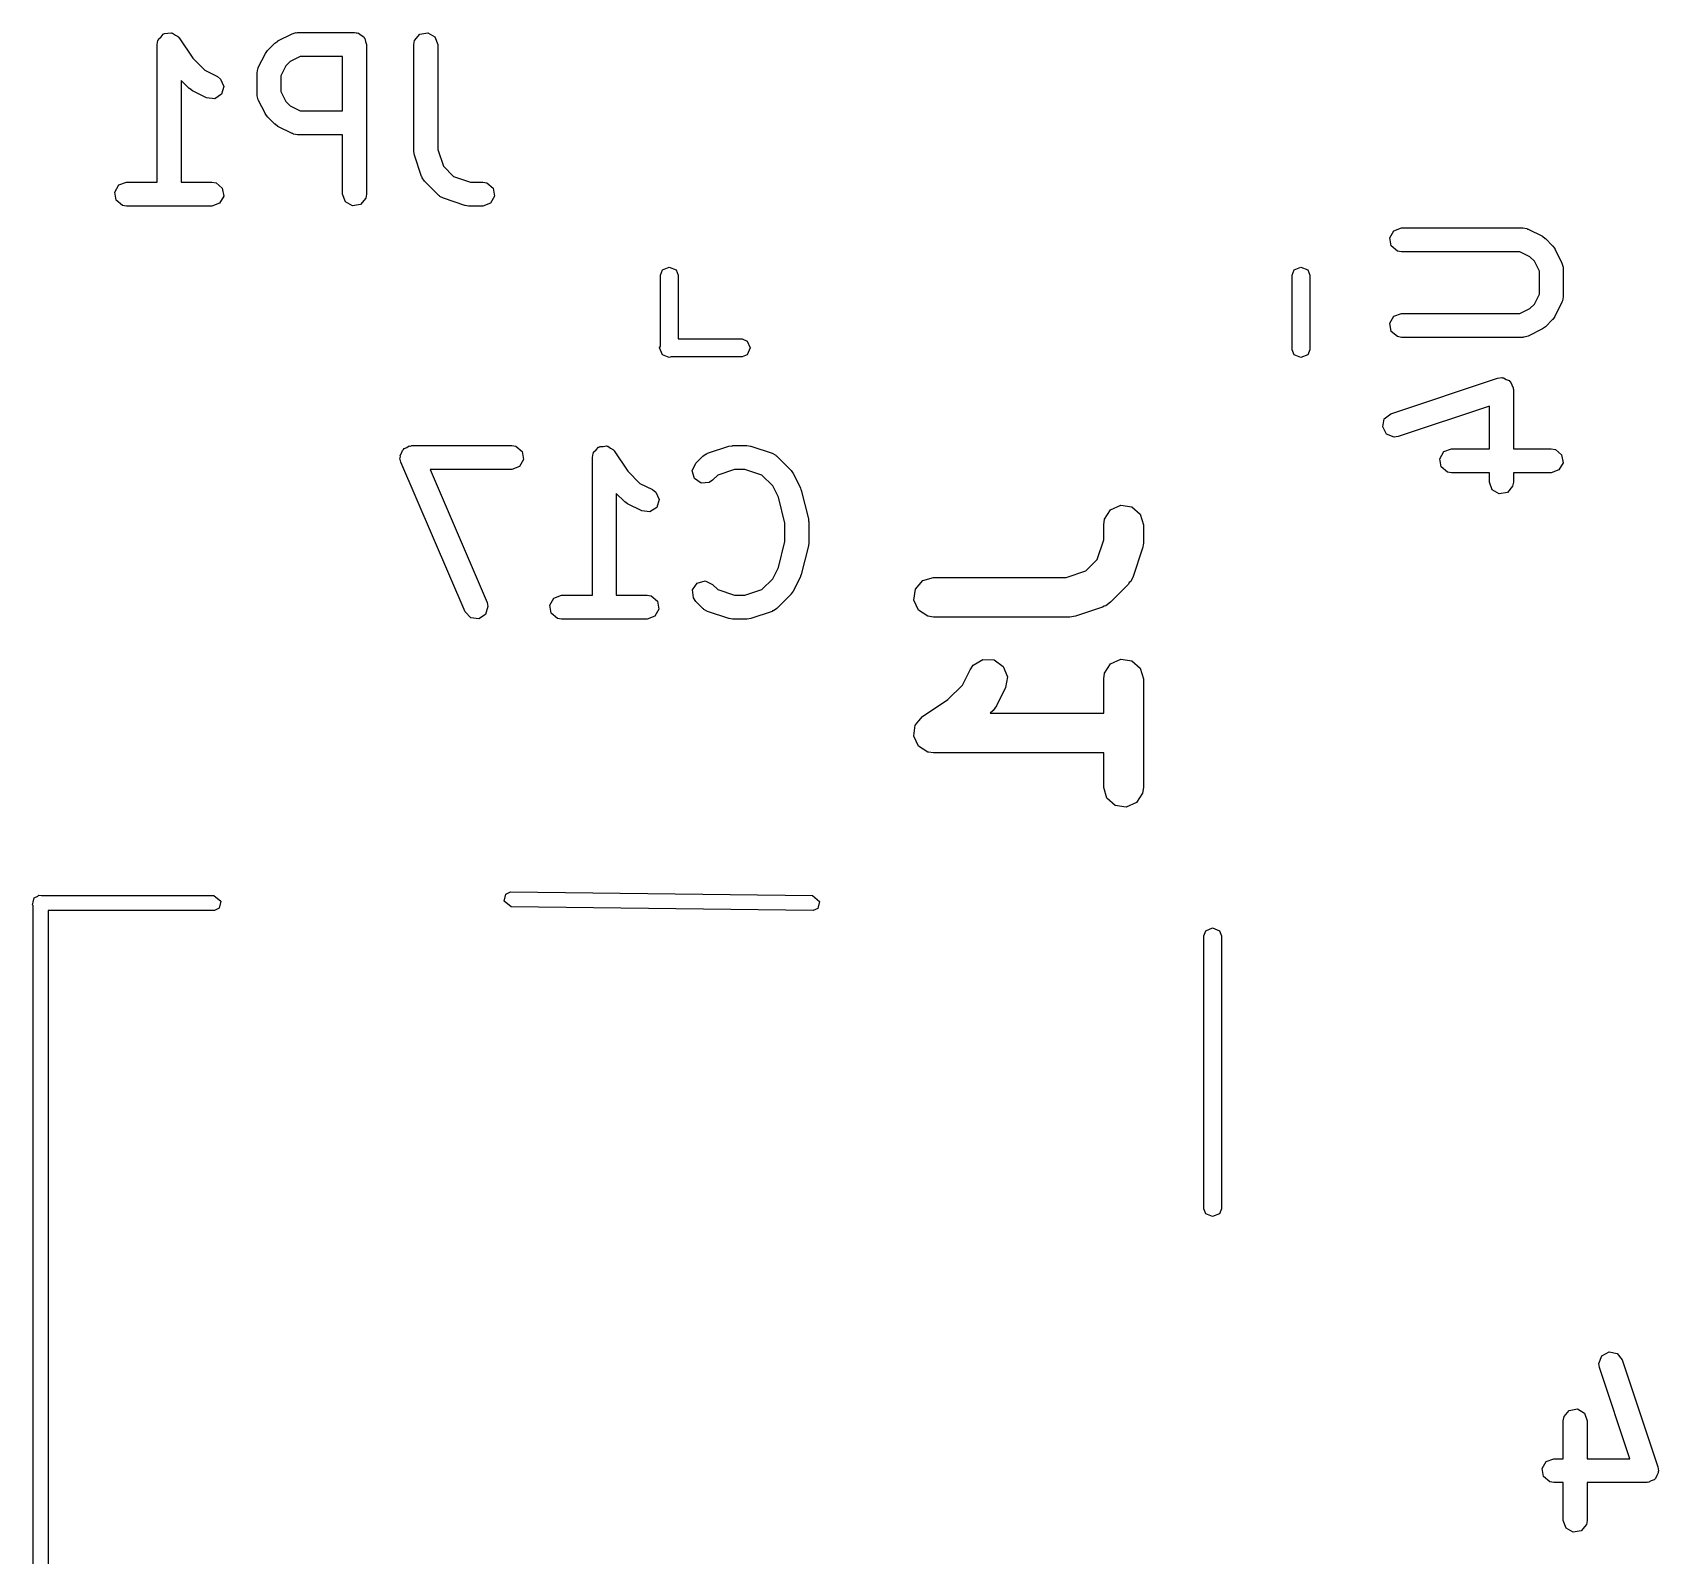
# Model space of a CAD drawing. Extents: x 4.01 to 7.62, y -5.5 to -2.46.
# Drawn here: x 4.012 to 4.4397, y -5.022 to -4.6214 of the extents above; entities that cross this region are included whole.
import ezdxf

# ---------------------------------------------------------------- set-up
doc = ezdxf.new("R2010")
doc.units = 0
doc.header["$MEASUREMENT"] = 0
doc.layers.add('BLACK', color=7, linetype='CONTINUOUS')

msp = doc.modelspace()

# ---------------------------------------------------------------- linework, layer by layer
at = {"layer": 'BLACK', "linetype": 'CONTINUOUS'}
for p, q in [((4.04518, -4.62311), (4.04584, -4.62248)), ((4.04584, -4.62248), (4.04642, -4.62178)), ((4.04642, -4.62178), (4.0466, -4.62175)), ((4.0466, -4.62175), (4.04673, -4.62163)), ((4.04673, -4.62163), (4.04764, -4.62157)), ((4.04764, -4.62157), (4.04854, -4.62141)), ((4.04854, -4.62141), (4.0487, -4.6215)), ((4.0487, -4.6215), (4.04888, -4.62149)), ((4.04888, -4.62149), (4.04961, -4.62203)), ((4.04961, -4.62203), (4.0504, -4.62248)), ((4.0504, -4.62248), (4.05046, -4.62265)), ((4.05046, -4.62265), (4.05061, -4.62276)), ((4.05061, -4.62276), (4.05419, -4.62813)), ((4.07658, -4.62357), (4.08033, -4.62169)), ((4.08033, -4.62169), (4.08138, -4.62138)), ((4.08138, -4.62138), (4.08156, -4.62143)), ((4.08156, -4.62143), (4.08174, -4.62136)), ((4.08174, -4.62136), (4.09674, -4.62136)), ((4.09674, -4.62136), (4.09715, -4.62143)), ((4.09715, -4.62143), (4.09728, -4.62141)), ((4.09728, -4.62141), (4.0974, -4.62148)), ((4.0974, -4.62148), (4.09781, -4.62155)), ((4.09781, -4.62155), (4.09844, -4.62208)), ((4.09844, -4.62208), (4.09914, -4.62248)), ((4.09914, -4.62248), (4.09924, -4.62275)), ((4.09924, -4.62275), (4.09946, -4.62293)), ((4.09946, -4.62293), (4.0996, -4.62374)), ((4.11253, -4.62343), (4.11391, -4.62178)), ((4.11391, -4.62178), (4.11603, -4.62141)), ((4.11603, -4.62141), (4.11789, -4.62248)), ((4.11789, -4.62248), (4.11863, -4.6245)), ((4.04485, -4.6245), (4.04504, -4.62343)), ((4.04485, -4.66073), (4.04485, -4.6245)), ((4.04504, -4.62343), (4.04516, -4.62329)), ((4.04516, -4.62329), (4.04518, -4.62311)), ((4.07143, -4.6306), (4.0733, -4.62685)), ((4.0733, -4.62685), (4.07386, -4.62609)), ((4.07386, -4.62609), (4.07389, -4.62603)), ((4.07389, -4.62603), (4.07577, -4.62416)), ((4.07577, -4.62416), (4.07654, -4.62362)), ((4.07654, -4.62362), (4.07658, -4.62357)), ((4.0996, -4.62374), (4.09988, -4.6245)), ((4.09988, -4.6245), (4.09988, -4.66387)), ((4.11234, -4.6245), (4.11253, -4.62343)), ((4.11234, -4.65262), (4.11234, -4.6245)), ((4.11863, -4.6245), (4.11863, -4.65211)), ((4.05419, -4.62813), (4.05735, -4.63129)), ((4.05735, -4.63129), (4.06065, -4.63294)), ((4.0711, -4.632), (4.07129, -4.63093)), ((4.07129, -4.63093), (4.07141, -4.63078)), ((4.07141, -4.63078), (4.07143, -4.6306)), ((4.0787, -4.63011), (4.07738, -4.63274)), ((4.07985, -4.62896), (4.0787, -4.63011)), ((4.08248, -4.62765), (4.07985, -4.62896)), ((4.0936, -4.62765), (4.08248, -4.62765)), ((4.0936, -4.64198), (4.0936, -4.62765)), ((4.05327, -4.6361), (4.05114, -4.63396)), ((4.05114, -4.63396), (4.05114, -4.66073)), ((4.06065, -4.63294), (4.06152, -4.63359)), ((4.06152, -4.63359), (4.06238, -4.63556)), ((4.06238, -4.63556), (4.06177, -4.63762)), ((4.0711, -4.63763), (4.0711, -4.632)), ((4.07738, -4.63274), (4.07738, -4.63688)), ((4.05333, -4.63613), (4.05327, -4.6361)), ((4.05409, -4.63669), (4.05333, -4.63613)), ((4.05784, -4.63856), (4.05409, -4.63669)), ((4.05997, -4.63881), (4.05784, -4.63856)), ((4.06177, -4.63762), (4.05997, -4.63881)), ((4.07116, -4.6378), (4.0711, -4.63763)), ((4.07112, -4.63799), (4.07116, -4.6378)), ((4.07143, -4.63903), (4.07112, -4.63799)), ((4.0733, -4.64278), (4.07143, -4.63903)), ((4.07738, -4.63688), (4.0787, -4.63951)), ((4.0787, -4.63951), (4.07985, -4.64067)), ((4.07335, -4.64283), (4.0733, -4.64278)), ((4.07389, -4.6436), (4.07335, -4.64283)), ((4.07577, -4.64547), (4.07389, -4.6436)), ((4.07985, -4.64067), (4.08248, -4.64198)), ((4.08248, -4.64198), (4.0936, -4.64198)), ((4.07583, -4.6455), (4.07577, -4.64547)), ((4.07658, -4.64606), (4.07583, -4.6455)), ((4.08033, -4.64794), (4.07658, -4.64606)), ((4.08052, -4.64796), (4.08033, -4.64794)), ((4.08067, -4.64808), (4.08052, -4.64796)), ((4.08174, -4.64827), (4.08067, -4.64808)), ((4.0936, -4.64827), (4.08174, -4.64827)), ((4.0936, -4.66387), (4.0936, -4.64827)), ((4.11237, -4.65269), (4.11234, -4.65262)), ((4.1125, -4.65362), (4.11237, -4.65269)), ((4.11863, -4.65211), (4.12011, -4.65655)), ((4.11438, -4.65924), (4.1125, -4.65362)), ((4.12011, -4.65655), (4.12281, -4.65925)), ((4.03365, -4.66333), (4.03473, -4.66147)), ((4.03473, -4.66147), (4.03675, -4.66073)), ((4.03675, -4.66073), (4.04485, -4.66073)), ((4.05114, -4.66073), (4.05924, -4.66073)), ((4.05924, -4.66073), (4.06032, -4.66092)), ((4.06032, -4.66092), (4.06196, -4.6623)), ((4.1145, -4.65939), (4.11438, -4.65924)), ((4.11451, -4.65958), (4.1145, -4.65939)), ((4.11514, -4.66047), (4.11451, -4.65958)), ((4.11889, -4.66422), (4.11514, -4.66047)), ((4.12281, -4.65925), (4.12724, -4.66073)), ((4.12724, -4.66073), (4.13048, -4.66073)), ((4.13048, -4.66073), (4.13156, -4.66092)), ((4.13156, -4.66092), (4.1332, -4.6623)), ((4.03402, -4.66544), (4.03365, -4.66333)), ((4.03567, -4.66683), (4.03402, -4.66544)), ((4.06234, -4.66442), (4.06126, -4.66628)), ((4.06196, -4.6623), (4.06234, -4.66442)), ((4.09433, -4.66589), (4.0936, -4.66387)), ((4.09969, -4.66495), (4.09831, -4.66659)), ((4.09988, -4.66387), (4.09969, -4.66495)), ((4.11906, -4.6643), (4.11889, -4.66422)), ((4.11916, -4.66446), (4.11906, -4.6643)), ((4.12012, -4.66498), (4.11916, -4.66446)), ((4.12574, -4.66685), (4.12012, -4.66498)), ((4.13358, -4.66442), (4.1325, -4.66628)), ((4.1332, -4.6623), (4.13358, -4.66442)), ((4.03675, -4.66702), (4.03567, -4.66683)), ((4.05924, -4.66702), (4.03675, -4.66702)), ((4.06126, -4.66628), (4.05924, -4.66702)), ((4.09619, -4.66697), (4.09433, -4.66589)), ((4.09831, -4.66659), (4.09619, -4.66697)), ((4.12581, -4.66685), (4.12574, -4.66685)), ((4.12673, -4.66702), (4.12581, -4.66685)), ((4.13048, -4.66702), (4.12673, -4.66702)), ((4.1325, -4.66628), (4.13048, -4.66702)), ((4.36905, -4.67536), (4.37012, -4.6735)), ((4.37012, -4.6735), (4.37214, -4.67277)), ((4.37214, -4.67277), (4.40401, -4.67277)), ((4.40401, -4.67277), (4.40509, -4.67296)), ((4.40509, -4.67296), (4.40523, -4.67308)), ((4.40523, -4.67308), (4.40542, -4.6731)), ((4.40542, -4.6731), (4.40917, -4.67497)), ((4.36942, -4.67748), (4.36905, -4.67536)), ((4.37107, -4.67886), (4.36942, -4.67748)), ((4.40917, -4.67497), (4.40992, -4.67553)), ((4.40992, -4.67553), (4.40998, -4.67556)), ((4.40998, -4.67556), (4.41186, -4.67744)), ((4.41186, -4.67744), (4.4124, -4.67821)), ((4.4124, -4.67821), (4.41245, -4.67825)), ((4.41245, -4.67825), (4.41432, -4.682)), ((4.37214, -4.67905), (4.37107, -4.67886)), ((4.40327, -4.67905), (4.37214, -4.67905)), ((4.4059, -4.68037), (4.40327, -4.67905)), ((4.40705, -4.68152), (4.4059, -4.68037)), ((4.40837, -4.68415), (4.40705, -4.68152)), ((4.41432, -4.682), (4.41463, -4.68305)), ((4.17717, -4.68516), (4.17772, -4.68382)), ((4.17717, -4.70386), (4.17717, -4.68516)), ((4.17772, -4.68382), (4.17953, -4.68307)), ((4.17953, -4.68307), (4.18134, -4.68382)), ((4.18134, -4.68382), (4.18189, -4.68516)), ((4.18189, -4.68516), (4.18189, -4.70197)), ((4.34331, -4.68516), (4.34386, -4.68382)), ((4.34331, -4.7048), (4.34331, -4.68516)), ((4.34386, -4.68382), (4.34567, -4.68307)), ((4.34567, -4.68307), (4.34748, -4.68382)), ((4.34748, -4.68382), (4.34803, -4.68516)), ((4.34803, -4.68516), (4.34803, -4.7048)), ((4.40837, -4.69017), (4.40837, -4.68415)), ((4.41463, -4.68305), (4.41459, -4.68323)), ((4.41459, -4.68323), (4.41465, -4.68341)), ((4.41465, -4.68341), (4.41465, -4.69091)), ((4.40705, -4.6928), (4.40837, -4.69017)), ((4.41465, -4.69091), (4.41446, -4.69198)), ((4.37012, -4.696), (4.37214, -4.69526)), ((4.37214, -4.69526), (4.40327, -4.69526)), ((4.40327, -4.69526), (4.4059, -4.69395)), ((4.4059, -4.69395), (4.40705, -4.6928)), ((4.41432, -4.69231), (4.41245, -4.69606)), ((4.41434, -4.69213), (4.41432, -4.69231)), ((4.41446, -4.69198), (4.41434, -4.69213)), ((4.36905, -4.69786), (4.37012, -4.696)), ((4.36942, -4.69998), (4.36905, -4.69786)), ((4.37107, -4.70136), (4.36942, -4.69998)), ((4.40917, -4.69934), (4.40542, -4.70122)), ((4.40921, -4.69929), (4.40917, -4.69934)), ((4.40998, -4.69875), (4.40921, -4.69929)), ((4.41186, -4.69688), (4.40998, -4.69875)), ((4.41189, -4.69682), (4.41186, -4.69688)), ((4.41245, -4.69606), (4.41189, -4.69682)), ((4.17697, -4.70433), (4.17717, -4.70386)), ((4.18189, -4.70197), (4.1987, -4.70197)), ((4.1987, -4.70197), (4.20004, -4.70252)), ((4.20004, -4.70252), (4.20079, -4.70433)), ((4.37214, -4.70155), (4.37107, -4.70136)), ((4.40401, -4.70155), (4.37214, -4.70155)), ((4.40419, -4.70148), (4.40401, -4.70155)), ((4.40437, -4.70153), (4.40419, -4.70148)), ((4.40542, -4.70122), (4.40437, -4.70153)), ((4.17772, -4.70614), (4.17697, -4.70433)), ((4.17906, -4.70669), (4.17772, -4.70614)), ((4.17953, -4.70689), (4.17906, -4.70669)), ((4.18, -4.70669), (4.17953, -4.70689)), ((4.1987, -4.70669), (4.18, -4.70669)), ((4.20004, -4.70614), (4.1987, -4.70669)), ((4.20079, -4.70433), (4.20004, -4.70614)), ((4.34386, -4.70614), (4.34331, -4.7048)), ((4.34567, -4.70689), (4.34386, -4.70614)), ((4.34748, -4.70614), (4.34567, -4.70689)), ((4.34803, -4.7048), (4.34748, -4.70614)), ((4.36927, -4.72167), (4.39739, -4.7123)), ((4.39739, -4.7123), (4.39847, -4.71214)), ((4.39847, -4.71214), (4.3987, -4.71223)), ((4.3987, -4.71223), (4.39893, -4.71218)), ((4.39893, -4.71218), (4.39968, -4.71261)), ((4.39968, -4.71261), (4.40047, -4.71293)), ((4.40047, -4.71293), (4.40059, -4.71314)), ((4.40059, -4.71314), (4.40079, -4.71326)), ((4.40079, -4.71326), (4.40109, -4.71406)), ((4.40109, -4.71406), (4.4015, -4.71482)), ((4.4015, -4.71482), (4.40145, -4.71505)), ((4.40145, -4.71505), (4.40153, -4.71528)), ((4.40153, -4.71528), (4.40153, -4.73088)), ((4.39525, -4.71964), (4.37126, -4.72763)), ((4.39525, -4.73088), (4.39525, -4.71964)), ((4.36716, -4.72511), (4.36759, -4.72301)), ((4.36818, -4.727), (4.36716, -4.72511)), ((4.36759, -4.72301), (4.36927, -4.72167)), ((4.37018, -4.72779), (4.36818, -4.727)), ((4.37126, -4.72763), (4.37018, -4.72779)), ((4.10869, -4.73334), (4.1088, -4.73298)), ((4.10894, -4.7344), (4.10869, -4.73334)), ((4.10874, -4.73262), (4.1091, -4.73198)), ((4.1088, -4.73298), (4.10874, -4.73262)), ((4.1091, -4.73198), (4.10931, -4.73128)), ((4.10931, -4.73128), (4.10962, -4.73108)), ((4.10962, -4.73108), (4.10981, -4.73076)), ((4.10981, -4.73076), (4.1105, -4.73051)), ((4.1105, -4.73051), (4.11111, -4.73011)), ((4.11111, -4.73011), (4.11148, -4.73015)), ((4.11148, -4.73015), (4.11183, -4.73002)), ((4.11183, -4.73002), (4.13808, -4.73002)), ((4.13808, -4.73002), (4.13915, -4.73021)), ((4.13915, -4.73021), (4.1408, -4.73159)), ((4.14117, -4.73371), (4.1401, -4.73557)), ((4.1408, -4.73159), (4.14117, -4.73371)), ((4.15931, -4.73316), (4.1595, -4.73209)), ((4.15931, -4.76939), (4.15931, -4.73316)), ((4.1595, -4.73209), (4.15961, -4.73195)), ((4.15961, -4.73195), (4.15963, -4.73177)), ((4.15963, -4.73177), (4.16029, -4.73114)), ((4.16029, -4.73114), (4.16088, -4.73044)), ((4.16088, -4.73044), (4.16106, -4.73041)), ((4.16106, -4.73041), (4.16119, -4.73029)), ((4.16119, -4.73029), (4.1621, -4.73023)), ((4.1621, -4.73023), (4.16299, -4.73007)), ((4.16299, -4.73007), (4.16315, -4.73016)), ((4.16315, -4.73016), (4.16333, -4.73015)), ((4.16333, -4.73015), (4.16407, -4.73069)), ((4.16407, -4.73069), (4.16486, -4.73114)), ((4.16486, -4.73114), (4.16492, -4.73131)), ((4.16492, -4.73131), (4.16506, -4.73142)), ((4.16506, -4.73142), (4.16864, -4.73679)), ((4.18647, -4.73469), (4.18835, -4.73282)), ((4.18835, -4.73282), (4.18924, -4.73219)), ((4.18924, -4.73219), (4.18943, -4.73218)), ((4.18943, -4.73218), (4.18958, -4.73206)), ((4.18958, -4.73206), (4.1952, -4.73018)), ((4.1952, -4.73018), (4.19613, -4.73005)), ((4.19613, -4.73005), (4.19619, -4.73002)), ((4.19619, -4.73002), (4.19994, -4.73002)), ((4.19994, -4.73002), (4.20087, -4.73019)), ((4.20087, -4.73019), (4.20094, -4.73018)), ((4.20094, -4.73018), (4.20656, -4.73206)), ((4.20656, -4.73206), (4.20752, -4.73258)), ((4.20752, -4.73258), (4.20762, -4.73274)), ((4.20762, -4.73274), (4.20779, -4.73282)), ((4.20779, -4.73282), (4.21154, -4.73657)), ((4.38217, -4.73348), (4.38324, -4.73162)), ((4.38254, -4.7356), (4.38217, -4.73348)), ((4.38324, -4.73162), (4.38526, -4.73088)), ((4.38526, -4.73088), (4.39525, -4.73088)), ((4.40153, -4.73088), (4.41151, -4.73088)), ((4.41151, -4.73088), (4.41259, -4.73107)), ((4.41259, -4.73107), (4.41423, -4.73246)), ((4.41423, -4.73246), (4.41461, -4.73457)), ((4.12581, -4.77377), (4.10894, -4.7344)), ((4.13808, -4.73631), (4.1166, -4.73631)), ((4.1166, -4.73631), (4.13159, -4.7713)), ((4.1401, -4.73557), (4.13808, -4.73631)), ((4.16864, -4.73679), (4.17181, -4.73996)), ((4.18556, -4.73664), (4.18647, -4.73469)), ((4.18612, -4.73872), (4.18556, -4.73664)), ((4.19227, -4.73779), (4.19092, -4.73914)), ((4.1967, -4.73631), (4.19227, -4.73779)), ((4.19943, -4.73631), (4.1967, -4.73631)), ((4.20387, -4.73779), (4.19943, -4.73631)), ((4.20674, -4.74065), (4.20387, -4.73779)), ((4.21154, -4.73657), (4.21208, -4.73734)), ((4.21208, -4.73734), (4.21213, -4.73738)), ((4.21213, -4.73738), (4.214, -4.74113)), ((4.38419, -4.73698), (4.38254, -4.7356)), ((4.38526, -4.73717), (4.38419, -4.73698)), ((4.39525, -4.73717), (4.38526, -4.73717)), ((4.39525, -4.73965), (4.39525, -4.73717)), ((4.41151, -4.73717), (4.40153, -4.73717)), ((4.40153, -4.73717), (4.40153, -4.73965)), ((4.41353, -4.73643), (4.41151, -4.73717)), ((4.41461, -4.73457), (4.41353, -4.73643)), ((4.16773, -4.74476), (4.16559, -4.74263)), ((4.16559, -4.74263), (4.16559, -4.76939)), ((4.17181, -4.73996), (4.1751, -4.7416)), ((4.1751, -4.7416), (4.17598, -4.74225)), ((4.17598, -4.74225), (4.17683, -4.74422)), ((4.18788, -4.73995), (4.18612, -4.73872)), ((4.19002, -4.73976), (4.18788, -4.73995)), ((4.19092, -4.73914), (4.19002, -4.73976)), ((4.20823, -4.74364), (4.20674, -4.74065)), ((4.214, -4.74113), (4.21416, -4.74165)), ((4.21416, -4.74165), (4.21424, -4.74178)), ((4.21424, -4.74178), (4.21612, -4.74928)), ((4.39598, -4.74167), (4.39525, -4.73965)), ((4.39784, -4.74275), (4.39598, -4.74167)), ((4.39996, -4.74237), (4.39784, -4.74275)), ((4.40134, -4.74073), (4.39996, -4.74237)), ((4.40153, -4.73965), (4.40134, -4.74073)), ((4.16779, -4.74479), (4.16773, -4.74476)), ((4.16854, -4.74535), (4.16779, -4.74479)), ((4.17229, -4.74722), (4.16854, -4.74535)), ((4.17622, -4.74629), (4.17443, -4.74747)), ((4.17683, -4.74422), (4.17622, -4.74629)), ((4.20992, -4.75042), (4.20823, -4.74364)), ((4.294, -4.74942), (4.29559, -4.74696)), ((4.29559, -4.74696), (4.29826, -4.74574)), ((4.29826, -4.74574), (4.30117, -4.74616)), ((4.30117, -4.74616), (4.30338, -4.74808)), ((4.17443, -4.74747), (4.17229, -4.74722)), ((4.20992, -4.75527), (4.20992, -4.75042)), ((4.21612, -4.74928), (4.21616, -4.7499)), ((4.21616, -4.7499), (4.21621, -4.75004)), ((4.21621, -4.75004), (4.21621, -4.75566)), ((4.29379, -4.7509), (4.294, -4.74942)), ((4.29379, -4.75482), (4.29379, -4.7509)), ((4.30338, -4.74808), (4.30421, -4.7509)), ((4.30421, -4.7509), (4.30421, -4.75566)), ((4.20823, -4.76206), (4.20992, -4.75527)), ((4.29206, -4.75999), (4.29379, -4.75482)), ((4.21612, -4.75642), (4.21424, -4.76392)), ((4.21621, -4.75566), (4.2161, -4.75628)), ((4.2161, -4.75628), (4.21612, -4.75642)), ((4.30394, -4.75731), (4.30156, -4.76445)), ((4.30399, -4.75714), (4.30394, -4.75722)), ((4.30394, -4.75722), (4.30394, -4.75731)), ((4.30421, -4.75566), (4.30399, -4.75714)), ((4.20674, -4.76505), (4.20823, -4.76206)), ((4.21424, -4.76392), (4.21402, -4.76442)), ((4.28387, -4.76474), (4.28904, -4.76301)), ((4.28904, -4.76301), (4.29206, -4.75999)), ((4.18566, -4.76797), (4.18689, -4.76621)), ((4.18585, -4.77011), (4.18566, -4.76797)), ((4.18689, -4.76621), (4.18897, -4.76565)), ((4.18897, -4.76565), (4.19092, -4.76656)), ((4.19092, -4.76656), (4.19227, -4.76791)), ((4.19227, -4.76791), (4.1967, -4.76939)), ((4.19943, -4.76939), (4.20387, -4.76791)), ((4.20387, -4.76791), (4.20674, -4.76505)), ((4.21213, -4.76832), (4.21157, -4.76907)), ((4.214, -4.76457), (4.21213, -4.76832)), ((4.21402, -4.76442), (4.214, -4.76457)), ((4.24384, -4.77068), (4.24426, -4.76778)), ((4.24426, -4.76778), (4.24618, -4.76556)), ((4.24618, -4.76556), (4.249, -4.76474)), ((4.249, -4.76474), (4.28387, -4.76474)), ((4.3003, -4.76649), (4.29554, -4.77125)), ((4.30052, -4.76608), (4.3003, -4.76649)), ((4.30089, -4.76579), (4.30052, -4.76608)), ((4.30156, -4.76445), (4.30089, -4.76579)), ((4.13184, -4.77236), (4.13122, -4.77442)), ((4.13159, -4.7713), (4.13184, -4.77236)), ((4.14811, -4.77199), (4.14918, -4.77013)), ((4.14848, -4.77411), (4.14811, -4.77199)), ((4.14918, -4.77013), (4.1512, -4.76939)), ((4.1512, -4.76939), (4.15931, -4.76939)), ((4.16559, -4.76939), (4.1737, -4.76939)), ((4.1737, -4.76939), (4.17477, -4.76958)), ((4.17477, -4.76958), (4.17642, -4.77096)), ((4.17642, -4.77096), (4.17679, -4.77308)), ((4.18647, -4.77101), (4.18585, -4.77011)), ((4.18835, -4.77288), (4.18647, -4.77101)), ((4.1967, -4.76939), (4.19943, -4.76939)), ((4.21154, -4.76913), (4.20779, -4.77288)), ((4.21157, -4.76907), (4.21154, -4.76913)), ((4.24505, -4.77335), (4.24384, -4.77068)), ((4.2935, -4.77251), (4.28636, -4.77489)), ((4.29388, -4.77224), (4.2935, -4.77251)), ((4.29434, -4.77215), (4.29388, -4.77224)), ((4.29554, -4.77125), (4.29434, -4.77215)), ((4.12729, -4.77534), (4.12581, -4.77377)), ((4.12942, -4.77559), (4.12729, -4.77534)), ((4.13122, -4.77442), (4.12942, -4.77559)), ((4.15013, -4.77549), (4.14848, -4.77411)), ((4.1512, -4.77568), (4.15013, -4.77549)), ((4.1737, -4.77568), (4.1512, -4.77568)), ((4.17572, -4.77494), (4.1737, -4.77568)), ((4.17679, -4.77308), (4.17572, -4.77494)), ((4.18852, -4.77296), (4.18835, -4.77288)), ((4.18862, -4.77312), (4.18852, -4.77296)), ((4.18958, -4.77364), (4.18862, -4.77312)), ((4.1952, -4.77552), (4.18958, -4.77364)), ((4.19527, -4.77551), (4.1952, -4.77552)), ((4.19619, -4.77568), (4.19527, -4.77551)), ((4.19994, -4.77568), (4.19619, -4.77568)), ((4.20001, -4.77565), (4.19994, -4.77568)), ((4.20094, -4.77552), (4.20001, -4.77565)), ((4.20656, -4.77364), (4.20094, -4.77552)), ((4.20671, -4.77352), (4.20656, -4.77364)), ((4.2069, -4.77351), (4.20671, -4.77352)), ((4.20779, -4.77288), (4.2069, -4.77351)), ((4.24752, -4.77494), (4.24505, -4.77335)), ((4.249, -4.77516), (4.24752, -4.77494)), ((4.28471, -4.77516), (4.249, -4.77516)), ((4.2848, -4.77513), (4.28471, -4.77516)), ((4.28489, -4.77516), (4.2848, -4.77513)), ((4.28636, -4.77489), (4.28489, -4.77516)), ((4.25662, -4.79305), (4.25862, -4.78905)), ((4.25862, -4.78905), (4.25948, -4.78782)), ((4.25948, -4.78782), (4.262, -4.78632)), ((4.262, -4.78632), (4.26493, -4.78643)), ((4.26493, -4.78643), (4.26734, -4.78811)), ((4.26734, -4.78811), (4.26846, -4.79082)), ((4.294, -4.7899), (4.29559, -4.78743)), ((4.29559, -4.78743), (4.29826, -4.78622)), ((4.29826, -4.78622), (4.30117, -4.78664)), ((4.30117, -4.78664), (4.30338, -4.78856)), ((4.30338, -4.78856), (4.30421, -4.79138)), ((4.25282, -4.79685), (4.25662, -4.79305)), ((4.26794, -4.79371), (4.26556, -4.79847)), ((4.26846, -4.79082), (4.26794, -4.79371)), ((4.29379, -4.79138), (4.294, -4.7899)), ((4.29379, -4.80045), (4.29379, -4.79138)), ((4.30421, -4.79138), (4.30421, -4.81995)), ((4.24611, -4.80133), (4.25282, -4.79685)), ((4.24426, -4.80349), (4.24519, -4.80242)), ((4.24519, -4.80242), (4.24611, -4.80133)), ((4.26459, -4.79982), (4.26396, -4.80045)), ((4.26396, -4.80045), (4.29379, -4.80045)), ((4.26463, -4.79974), (4.26459, -4.79982)), ((4.26471, -4.7997), (4.26463, -4.79974)), ((4.26556, -4.79847), (4.26471, -4.7997)), ((4.24384, -4.8064), (4.24404, -4.80499)), ((4.24386, -4.80644), (4.24384, -4.8064)), ((4.24385, -4.80649), (4.24386, -4.80644)), ((4.24446, -4.80777), (4.24385, -4.80649)), ((4.24404, -4.80499), (4.24422, -4.80357)), ((4.24422, -4.80357), (4.24425, -4.80354)), ((4.24425, -4.80354), (4.24426, -4.80349)), ((4.24505, -4.80907), (4.24446, -4.80777)), ((4.24509, -4.80909), (4.24505, -4.80907)), ((4.24511, -4.80913), (4.24509, -4.80909)), ((4.24632, -4.80989), (4.24511, -4.80913)), ((4.24752, -4.81066), (4.24632, -4.80989)), ((4.24758, -4.81067), (4.24752, -4.81066)), ((4.2476, -4.81068), (4.24758, -4.81067)), ((4.24768, -4.81068), (4.2476, -4.81068)), ((4.249, -4.81087), (4.24768, -4.81068)), ((4.29379, -4.81087), (4.249, -4.81087)), ((4.29379, -4.81995), (4.29379, -4.81087)), ((4.29461, -4.82276), (4.29379, -4.81995)), ((4.29683, -4.82469), (4.29461, -4.82276)), ((4.3024, -4.82389), (4.29973, -4.82511)), ((4.30399, -4.82143), (4.3024, -4.82389)), ((4.30421, -4.81995), (4.30399, -4.82143)), ((4.29973, -4.82511), (4.29683, -4.82469)), ((4.01222, -4.8501), (4.01247, -4.84903)), ((4.01247, -4.84903), (4.01346, -4.84855)), ((4.01346, -4.84855), (4.01369, -4.84826)), ((4.01369, -4.84826), (4.0144, -4.84843)), ((4.0144, -4.84843), (4.05972, -4.84843)), ((4.05972, -4.84843), (4.06158, -4.84991)), ((4.13605, -4.84987), (4.1365, -4.84803)), ((4.1365, -4.84803), (4.13776, -4.84744)), ((4.13776, -4.84744), (4.21722, -4.84843)), ((4.21722, -4.84843), (4.21907, -4.84994)), ((4.01204, -4.85088), (4.0122, -4.85017)), ((4.0122, -4.85101), (4.01204, -4.85088)), ((4.0122, -4.85012), (4.01222, -4.8501)), ((4.0122, -4.85017), (4.0122, -4.85012)), ((4.0122, -5.19663), (4.0122, -4.85101)), ((4.0599, -4.85236), (4.01614, -4.85236)), ((4.01614, -4.85236), (4.01614, -5.19488)), ((4.06116, -4.85176), (4.0599, -4.85236)), ((4.06158, -4.84991), (4.06116, -4.85176)), ((4.13789, -4.85137), (4.13605, -4.84987)), ((4.21735, -4.85237), (4.13789, -4.85137)), ((4.21862, -4.85178), (4.21735, -4.85237)), ((4.21907, -4.84994), (4.21862, -4.85178)), ((4.32008, -4.85898), (4.32063, -4.85764)), ((4.32063, -4.85764), (4.32244, -4.85689)), ((4.32244, -4.85689), (4.32425, -4.85764)), ((4.32425, -4.85764), (4.3248, -4.85898)), ((4.32008, -4.93078), (4.32008, -4.85898)), ((4.3248, -4.85898), (4.3248, -4.93078)), ((4.32063, -4.93212), (4.32008, -4.93078)), ((4.3248, -4.93078), (4.32425, -4.93212)), ((4.32244, -4.93287), (4.32063, -4.93212)), ((4.32425, -4.93212), (4.32244, -4.93287)), ((4.42484, -4.96948), (4.42673, -4.96846)), ((4.42673, -4.96846), (4.42883, -4.96889)), ((4.42883, -4.96889), (4.43017, -4.97057)), ((4.42405, -4.97148), (4.42484, -4.96948)), ((4.42421, -4.97256), (4.42405, -4.97148)), ((4.4322, -4.99654), (4.42421, -4.97256)), ((4.43017, -4.97057), (4.43954, -4.99869)), ((4.41467, -4.98656), (4.41486, -4.98549)), ((4.41486, -4.98549), (4.41624, -4.98384)), ((4.41624, -4.98384), (4.41836, -4.98347)), ((4.41836, -4.98347), (4.42022, -4.98454)), ((4.42022, -4.98454), (4.42096, -4.98656)), ((4.41467, -4.99654), (4.41467, -4.98656)), ((4.42096, -4.98656), (4.42096, -4.99654)), ((4.4091, -4.99914), (4.41017, -4.99728)), ((4.40947, -5.00126), (4.4091, -4.99914)), ((4.41017, -4.99728), (4.41219, -4.99654)), ((4.41219, -4.99654), (4.41467, -4.99654)), ((4.42096, -4.99654), (4.4322, -4.99654)), ((4.43954, -4.99869), (4.4397, -4.99977)), ((4.41112, -5.00264), (4.40947, -5.00126)), ((4.41219, -5.00283), (4.41112, -5.00264)), ((4.41467, -5.00283), (4.41219, -5.00283)), ((4.41467, -5.01281), (4.41467, -5.00283)), ((4.43656, -5.00283), (4.42096, -5.00283)), ((4.42096, -5.00283), (4.42096, -5.01281)), ((4.43679, -5.00275), (4.43656, -5.00283)), ((4.43702, -5.0028), (4.43679, -5.00275)), ((4.43778, -5.00239), (4.43702, -5.0028)), ((4.43858, -5.00209), (4.43778, -5.00239)), ((4.4387, -5.00189), (4.43858, -5.00209)), ((4.43891, -5.00177), (4.4387, -5.00189)), ((4.43923, -5.00097), (4.43891, -5.00177)), ((4.43966, -5.00023), (4.43923, -5.00097)), ((4.4397, -4.99977), (4.43962, -5)), ((4.43962, -5), (4.43966, -5.00023)), ((4.41541, -5.01483), (4.41467, -5.01281)), ((4.41727, -5.0159), (4.41541, -5.01483)), ((4.41939, -5.01553), (4.41727, -5.0159)), ((4.42077, -5.01388), (4.41939, -5.01553)), ((4.42096, -5.01281), (4.42077, -5.01388))]:
    msp.add_line(p, q, dxfattribs=at)

doc.saveas('drawing.dxf')
